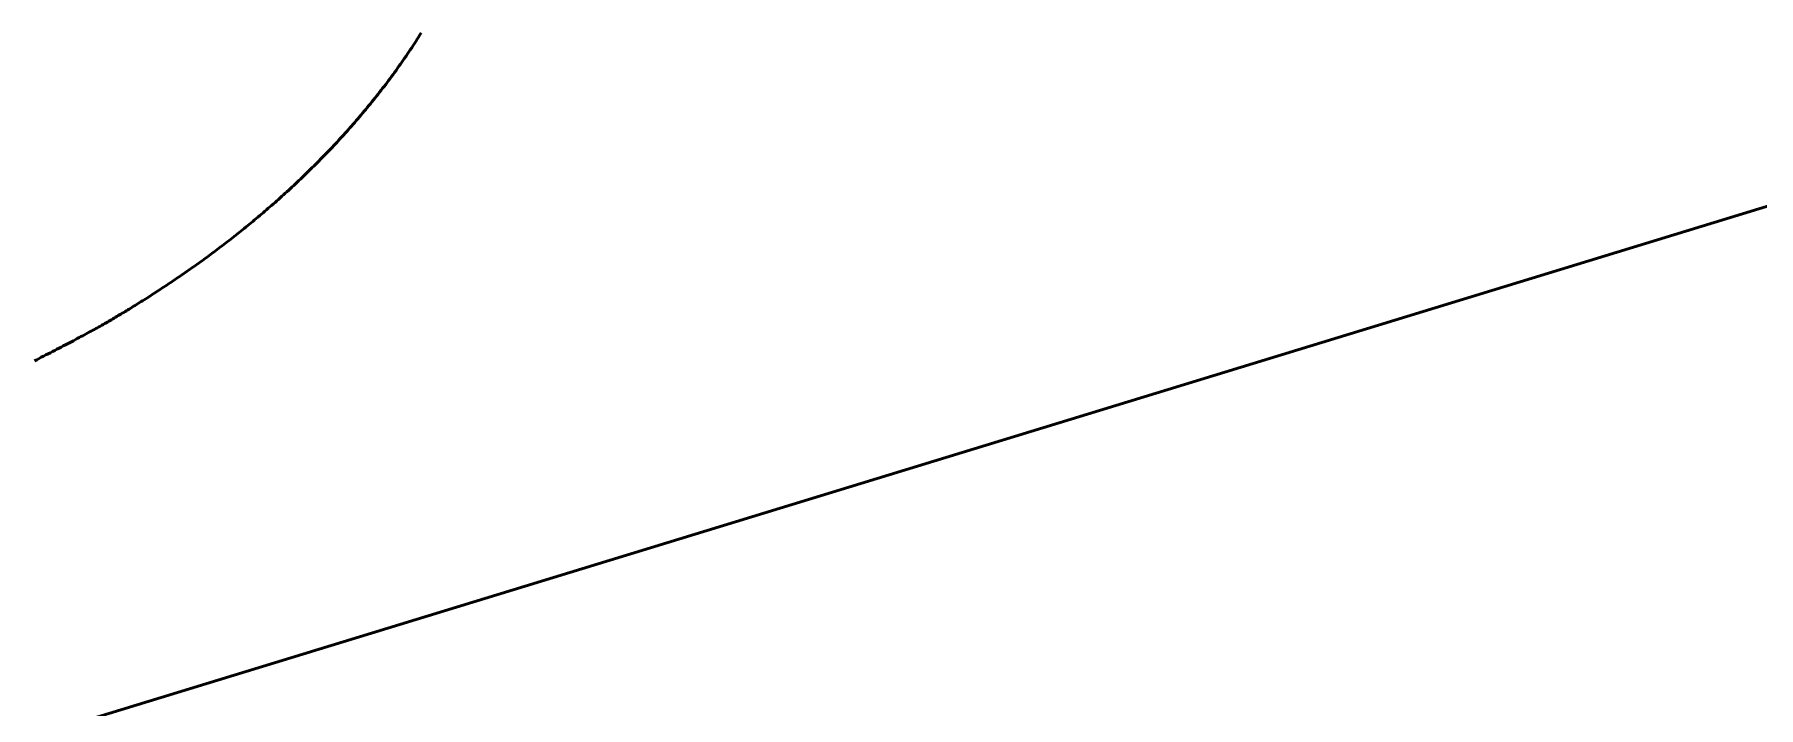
# Model space of a CAD drawing. Header units: millimetres. Extents: x -340 to 489, y -111 to 471.
# Drawn here: x 352.281 to 355.68, y -107.286 to -105.959 of the extents above; entities that cross this region are included whole.
import ezdxf

# ---------------------------------------------------------------- set-up
doc = ezdxf.new("R2010")
doc.units = ezdxf.units.MM
doc.header["$LTSCALE"] = 5
doc.linetypes.add('AUSGEZOGEN', pattern=[0])
doc.layers.add('Layer11', color=1, linetype='Continuous', true_color=0xff0000)

# ---------------------------------------------------------------- blocks, each defined once
blk = doc.blocks.new('ukb-logo_nNn015')
at = {"layer": 'Layer11', "color": 7, "linetype": 'AUSGEZOGEN', "lineweight": 50}
blk.add_line((347.8551, -108.6951), (365.4798, -103.3067), dxfattribs=at)
blk.add_lwpolyline([(353.0436, -105.9558), (353.0409, -105.9601), (353.0382, -105.9643), (353.0355, -105.9685), (353.0328, -105.9727), (353.0301, -105.9768), (353.0274, -105.981), (353.0246, -105.9852), (353.0219, -105.9893), (353.0191, -105.9934), (353.0163, -105.9975), (353.0136, -106.0016), (353.0107, -106.0057), (353.0079, -106.0097), (353.0051, -106.0138), (353.0023, -106.0178), (352.9994, -106.0218), (352.9966, -106.0258), (352.9937, -106.0298), (352.9908, -106.0338), (352.9879, -106.0378), (352.985, -106.0417), (352.9821, -106.0457), (352.9791, -106.0496), (352.9762, -106.0535), (352.9733, -106.0574), (352.9703, -106.0613), (352.9673, -106.0651), (352.9643, -106.069), (352.9614, -106.0728), (352.9584, -106.0766), (352.9553, -106.0804), (352.9523, -106.0842), (352.9493, -106.088), (352.9463, -106.0918), (352.9432, -106.0956), (352.9402, -106.0993), (352.9371, -106.103), (352.934, -106.1067), (352.9309, -106.1104), (352.9278, -106.1141), (352.9248, -106.1178), (352.9216, -106.1215), (352.9185, -106.1251), (352.9154, -106.1287), (352.9123, -106.1324), (352.9091, -106.136), (352.906, -106.1396), (352.9028, -106.1431), (352.8997, -106.1467), (352.8965, -106.1502), (352.8933, -106.1538), (352.8902, -106.1573), (352.887, -106.1608), (352.8838, -106.1643), (352.8806, -106.1678), (352.8774, -106.1712), (352.8741, -106.1747), (352.8709, -106.1781), (352.8677, -106.1816), (352.8645, -106.185), (352.8612, -106.1884), (352.858, -106.1918), (352.8547, -106.1951), (352.8515, -106.1985), (352.8482, -106.2018), (352.845, -106.2052), (352.8417, -106.2085), (352.8384, -106.2118), (352.8351, -106.2151), (352.8318, -106.2184), (352.8286, -106.2216), (352.8253, -106.2249), (352.822, -106.2281), (352.8187, -106.2313), (352.8154, -106.2345), (352.812, -106.2377), (352.8087, -106.2409), (352.8054, -106.2441), (352.8021, -106.2472), (352.7988, -106.2504), (352.7954, -106.2535), (352.7921, -106.2566), (352.7888, -106.2597), (352.7854, -106.2628), (352.7821, -106.2659), (352.7787, -106.269), (352.7754, -106.272), (352.772, -106.2751), (352.7687, -106.2781), (352.7653, -106.2811), (352.7619, -106.2841), (352.7586, -106.2871), (352.7552, -106.29), (352.7519, -106.293), (352.7485, -106.2959), (352.7451, -106.2989), (352.7417, -106.3018), (352.7384, -106.3047), (352.735, -106.3076), (352.7316, -106.3105), (352.7283, -106.3133), (352.7249, -106.3162), (352.7215, -106.319), (352.7181, -106.3219), (352.7148, -106.3247), (352.7114, -106.3275), (352.708, -106.3303), (352.7047, -106.333), (352.7013, -106.3358), (352.6979, -106.3385), (352.6946, -106.3413), (352.6912, -106.344), (352.6878, -106.3467), (352.6845, -106.3494), (352.6811, -106.352), (352.6778, -106.3547), (352.6744, -106.3573), (352.6711, -106.36), (352.6677, -106.3626), (352.6644, -106.3652), (352.661, -106.3678), (352.6577, -106.3704), (352.6544, -106.3729), (352.651, -106.3755), (352.6477, -106.378), (352.6444, -106.3805), (352.6411, -106.3831), (352.6377, -106.3856), (352.6344, -106.388), (352.6311, -106.3905), (352.6278, -106.393), (352.6245, -106.3954), (352.6212, -106.3979), (352.6179, -106.4003), (352.6145, -106.4027), (352.6112, -106.4051), (352.6079, -106.4075), (352.6046, -106.4099), (352.6013, -106.4122), (352.598, -106.4146), (352.5947, -106.4169), (352.5914, -106.4193), (352.5881, -106.4216), (352.5848, -106.4239), (352.5815, -106.4262), (352.5782, -106.4285), (352.5749, -106.4308), (352.5716, -106.4331), (352.5683, -106.4353), (352.565, -106.4376), (352.5617, -106.4398), (352.5584, -106.4421), (352.5551, -106.4443), (352.5518, -106.4465), (352.5485, -106.4487), (352.5452, -106.4509), (352.5419, -106.4531), (352.5386, -106.4552), (352.5354, -106.4574), (352.5321, -106.4595), (352.5289, -106.4616), (352.5256, -106.4638), (352.5224, -106.4658), (352.5192, -106.4679), (352.516, -106.47), (352.5128, -106.472), (352.5096, -106.474), (352.5065, -106.4761), (352.5034, -106.478), (352.5003, -106.48), (352.4972, -106.482), (352.4941, -106.4839), (352.4911, -106.4858), (352.488, -106.4877), (352.485, -106.4896), (352.4821, -106.4914), (352.4791, -106.4932), (352.4762, -106.495), (352.4734, -106.4968), (352.4705, -106.4986), (352.4677, -106.5003), (352.4649, -106.502), (352.4622, -106.5037), (352.4594, -106.5054), (352.4567, -106.507), (352.454, -106.5086), (352.4514, -106.5103), (352.4487, -106.5119), (352.4461, -106.5134), (352.4434, -106.515), (352.4408, -106.5166), (352.4382, -106.5182), (352.4355, -106.5197), (352.4329, -106.5213), (352.4302, -106.5228), (352.4275, -106.5244), (352.4248, -106.5259), (352.4221, -106.5275), (352.4193, -106.5291), (352.4165, -106.5307), (352.4137, -106.5323), (352.4109, -106.5339), (352.408, -106.5355), (352.4051, -106.5371), (352.4021, -106.5388), (352.399, -106.5405), (352.3959, -106.5422), (352.3928, -106.5439), (352.3896, -106.5456), (352.3863, -106.5474), (352.383, -106.5492), (352.3796, -106.551), (352.3761, -106.5529), (352.3725, -106.5548), (352.3689, -106.5567), (352.3652, -106.5587), (352.3614, -106.5607), (352.3576, -106.5627), (352.3537, -106.5647), (352.3498, -106.5668), (352.3458, -106.5689), (352.3417, -106.571), (352.3376, -106.5732), (352.3335, -106.5753), (352.3293, -106.5775), (352.325, -106.5797), (352.3207, -106.5819), (352.3164, -106.5841), (352.3121, -106.5864), (352.3077, -106.5887), (352.3032, -106.5909), (352.2988, -106.5932), (352.2943, -106.5955), (352.2898, -106.5979), (352.2853, -106.6002), (352.2807, -106.6025)], dxfattribs=at)
blk = doc.blocks.new('ukb-a4_nNn014')
blk.add_blockref('ukb-logo_nNn015', (0, 0))
blk = doc.blocks.new('ukb-a4_nNn013')
blk.add_blockref('ukb-a4_nNn014', (0, 0))

msp = doc.modelspace()

# ---------------------------------------------------------------- block references
msp.add_blockref('ukb-a4_nNn013', (0, 0))

doc.saveas('drawing.dxf')
